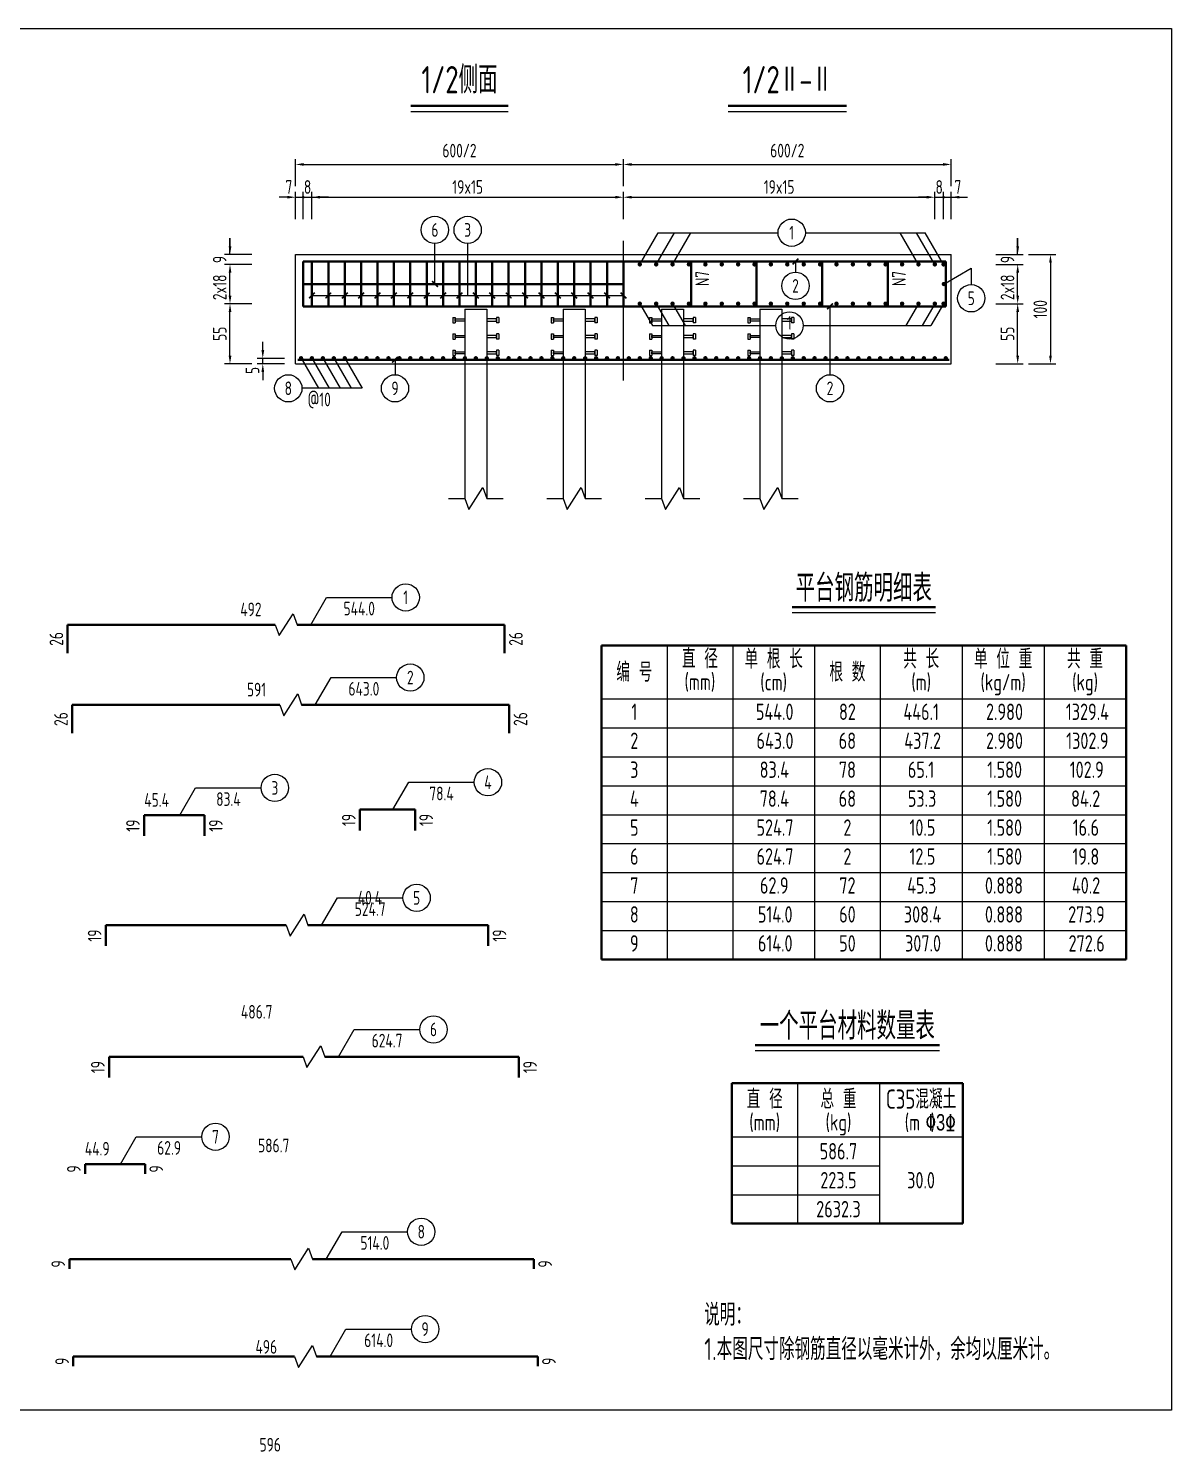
# Model space of a CAD drawing. Header units: millimetres. Extents: x -2430464 to 225692, y -180 to 1805330.
# Drawn here: x -639436 to -628976, y 765790 to 778819 of the extents above; entities that cross this region are included whole.
import ezdxf
from ezdxf.enums import TextEntityAlignment as Align

# ---------------------------------------------------------------- set-up
doc = ezdxf.new("R2010")
doc.units = ezdxf.units.MM
doc.header["$LTSCALE"] = 1000
doc.linetypes.add('ACAD_ISO04W100', pattern=[30, 24, -3, 0, -3])
doc.layers.get('0').update_dxf_attribs({"linetype": 'CONTINUOUS'})
doc.layers.get('DEFPOINTS').update_dxf_attribs({"linetype": 'CONTINUOUS'})
for name, color, linetype, lineweight in [('工作线', 1, 'CONTINUOUS', 35), ('文字', 7, 'CONTINUOUS', 15), ('构造', 7, 'CONTINUOUS', 20), ('标注', 3, 'CONTINUOUS', 15), ('淡显', 8, 'CONTINUOUS', 13), ('结构细线', 7, 'CONTINUOUS', 18), ('轴线', 6, 'ACAD_ISO04W100', 13), ('钢筋', 1, 'CONTINUOUS', 35)]:
    doc.layers.add(name, color=color, linetype=linetype, lineweight=lineweight)
doc.styles.add('标注', font='tssdeng.shx', dxfattribs={"width": 0.75, "bigfont": '002.shx'})
doc.styles.add('标题', font='tssdeng.shx', dxfattribs={"width": 0.75, "height": 5, "bigfont": '002.shx'})
doc.styles.add('注释', font='tssdeng.shx', dxfattribs={"width": 0.75, "height": 3.5, "bigfont": '002.shx'})
doc.styles.add('特殊字符替换', font='THFont_E.shx', dxfattribs={"width": 0.75, "height": 3, "bigfont": 'THFont.shx'})
doc.styles.add('表头', font='tssdeng.shx', dxfattribs={"width": 0.75, "height": 3.5, "bigfont": '002.shx'})
doc.styles.add('表正', font='tssdeng.shx', dxfattribs={"width": 0.75, "height": 3, "bigfont": '002.shx'})
doc.dimstyles.new('DimStyle50', dxfattribs={"dimtxt": 125, "dimasz": 75, "dimexe": 50, "dimexo": 50, "dimgap": 31.25, "dimtad": 1, "dimdec": 1, "dimlfac": 0.1, "dimdsep": 46, "dimtxsty": '标注', "dimcen": 0, "dimclrd": 256, "dimclre": 256, "dimclrt": 256, "dimadec": 1, "dimazin": 2, "dimtfac": 1, "dimtdec": 1, "dimtmove": 2, "dimatfit": 3, "dimfxl": 0, "dimtolj": 1, "dimtzin": 0, "dimlwd": -1, "dimlwe": -1, "dimarcsym": 0})

# ---------------------------------------------------------------- blocks, each defined once
blk = doc.blocks.new('*D298')
at = {"layer": 'DEFPOINTS', "color": 0, "transparency": 16777216}
for p in [(-637292, 775799), (-636992, 775799), (-636992, 775749)]:
    blk.add_point(p, dxfattribs=at)
at = {"layer": '标注', "transparency": 16777216}
for p, q in [((-637292, 775874), (-637292, 775949)), ((-637092, 775799), (-637342, 775799)), ((-637092, 775749), (-637342, 775749)), ((-637292, 775749), (-637292, 775799)), ((-637292, 775674), (-637292, 775599))]:
    blk.add_line(p, q, dxfattribs=at)
for points in [[(-637304, 775874), (-637279, 775874), (-637292, 775799)], [(-637304, 775674), (-637279, 775674), (-637292, 775749)]]:
    blk.add_solid(points, dxfattribs=at)
at = {"layer": '标注', "transparency": 16777216, "insert": (-637386, 775688), "char_height": 125, "attachment_point": 5, "rotation": 90, "style": '标注'}
blk.add_mtext('\\A1;5', dxfattribs=at)
blk = doc.blocks.new('Dot_User')
blk.add_line((0, 0), (-1, 0))
at = {"layer": '标注', "const_width": 0.1653, "flags": 128}
blk.add_lwpolyline([(-0.08265, 0, 1), (0.08265, 0, 1)], format="xyb", close=True, dxfattribs=at)
blk = doc.blocks.new('*D283')
at = {"layer": 'DEFPOINTS', "color": 0, "transparency": 16777216}
for p in [(-636922, 777274), (-636992, 776974), (-636922, 776974)]:
    blk.add_point(p, dxfattribs=at)
at = {"layer": '标注', "transparency": 16777216}
for p, q in [((-636992, 777074), (-636992, 777324)), ((-636922, 777074), (-636922, 777324)), ((-637067, 777274), (-637142, 777274)), ((-636992, 777274), (-636922, 777274)), ((-636847, 777274), (-636772, 777274))]:
    blk.add_line(p, q, dxfattribs=at)
blk.add_solid([(-637067, 777287), (-637067, 777262), (-636992, 777274)], dxfattribs=at)
at = {"layer": '标注', "transparency": 16777216, "xscale": 75, "yscale": 75, "zscale": 75, "rotation": 180}
blk.add_blockref('Dot_User', (-636922, 777274), dxfattribs=at)
at = {"layer": '标注', "transparency": 16777216, "insert": (-637053, 777368), "char_height": 125, "attachment_point": 5, "style": '标注'}
blk.add_mtext('\\A1;7', dxfattribs=at)
blk = doc.blocks.new('*D284')
at = {"layer": 'DEFPOINTS', "color": 0, "transparency": 16777216}
for p in [(-636842, 777274), (-636922, 776974), (-636842, 776974)]:
    blk.add_point(p, dxfattribs=at)
at = {"layer": '标注', "transparency": 16777216}
for p, q in [((-636922, 777074), (-636922, 777324)), ((-636842, 777074), (-636842, 777324)), ((-636842, 777274), (-636692, 777274)), ((-636692, 777274), (-636767, 777274))]:
    blk.add_line(p, q, dxfattribs=at)
blk.add_solid([(-636767, 777287), (-636767, 777262), (-636842, 777274)], dxfattribs=at)
at = {"layer": '标注', "transparency": 16777216, "insert": (-636882, 777368), "char_height": 125, "attachment_point": 5, "style": '标注'}
blk.add_mtext('\\A1;8', dxfattribs=at)
blk = doc.blocks.new('*D285')
at = {"layer": 'DEFPOINTS', "color": 0, "transparency": 16777216}
for p in [(-633992, 777274), (-636842, 776974), (-633992, 776974)]:
    blk.add_point(p, dxfattribs=at)
at = {"layer": '标注', "transparency": 16777216}
for p, q in [((-636842, 777074), (-636842, 777324)), ((-633992, 777074), (-633992, 777324)), ((-636767, 777274), (-634067, 777274))]:
    blk.add_line(p, q, dxfattribs=at)
for points in [[(-636767, 777287), (-636767, 777262), (-636842, 777274)], [(-634067, 777287), (-634067, 777262), (-633992, 777274)]]:
    blk.add_solid(points, dxfattribs=at)
at = {"layer": '标注', "transparency": 16777216, "insert": (-635417, 777368), "char_height": 125, "attachment_point": 5, "style": '标注'}
blk.add_mtext('\\A1;19x15', dxfattribs=at)
blk = doc.blocks.new('*D286')
at = {"layer": 'DEFPOINTS', "color": 0, "transparency": 16777216}
for p in [(-631142, 777274), (-633992, 776974), (-631142, 776974)]:
    blk.add_point(p, dxfattribs=at)
at = {"layer": '标注', "transparency": 16777216}
for p, q in [((-633992, 777074), (-633992, 777324)), ((-631142, 777074), (-631142, 777324)), ((-633917, 777274), (-631217, 777274))]:
    blk.add_line(p, q, dxfattribs=at)
for points in [[(-633917, 777287), (-633917, 777262), (-633992, 777274)], [(-631217, 777287), (-631217, 777262), (-631142, 777274)]]:
    blk.add_solid(points, dxfattribs=at)
at = {"layer": '标注', "transparency": 16777216, "insert": (-632567, 777368), "char_height": 125, "attachment_point": 5, "style": '标注'}
blk.add_mtext('\\A1;19x15', dxfattribs=at)
blk = doc.blocks.new('*D287')
at = {"layer": 'DEFPOINTS', "color": 0, "transparency": 16777216}
for p in [(-631062, 777274), (-631142, 776974), (-631062, 776974)]:
    blk.add_point(p, dxfattribs=at)
at = {"layer": '标注', "transparency": 16777216}
for p, q in [((-631142, 777074), (-631142, 777324)), ((-631062, 777074), (-631062, 777324)), ((-631217, 777274), (-631292, 777274)), ((-631142, 777274), (-631062, 777274)), ((-630987, 777274), (-630912, 777274))]:
    blk.add_line(p, q, dxfattribs=at)
blk.add_solid([(-631217, 777287), (-631217, 777262), (-631142, 777274)], dxfattribs=at)
at = {"layer": '标注', "transparency": 16777216, "xscale": 75, "yscale": 75, "zscale": 75, "rotation": 180}
blk.add_blockref('Dot_User', (-631062, 777274), dxfattribs=at)
at = {"layer": '标注', "transparency": 16777216, "insert": (-631102, 777368), "char_height": 125, "attachment_point": 5, "style": '标注'}
blk.add_mtext('\\A1;8', dxfattribs=at)
blk = doc.blocks.new('*D288')
at = {"layer": 'DEFPOINTS', "color": 0, "transparency": 16777216}
for p in [(-630992, 777274), (-631062, 776974), (-630992, 776974)]:
    blk.add_point(p, dxfattribs=at)
at = {"layer": '标注', "transparency": 16777216}
for p, q in [((-631062, 777074), (-631062, 777324)), ((-630992, 777074), (-630992, 777324)), ((-630917, 777274), (-630842, 777274))]:
    blk.add_line(p, q, dxfattribs=at)
blk.add_solid([(-630917, 777287), (-630917, 777262), (-630992, 777274)], dxfattribs=at)
at = {"layer": '标注', "transparency": 16777216, "insert": (-630931, 777368), "char_height": 125, "attachment_point": 5, "style": '标注'}
blk.add_mtext('\\A1;7', dxfattribs=at)
blk = doc.blocks.new('*D289')
at = {"layer": 'DEFPOINTS', "color": 0, "transparency": 16777216}
for p in [(-633992, 777574), (-636992, 777274), (-633992, 777274)]:
    blk.add_point(p, dxfattribs=at)
at = {"layer": '标注', "transparency": 16777216}
for p, q in [((-636992, 777374), (-636992, 777624)), ((-636917, 777574), (-634067, 777574)), ((-633992, 777374), (-633992, 777624))]:
    blk.add_line(p, q, dxfattribs=at)
for points in [[(-636917, 777587), (-636917, 777562), (-636992, 777574)], [(-634067, 777587), (-634067, 777562), (-633992, 777574)]]:
    blk.add_solid(points, dxfattribs=at)
at = {"layer": '标注', "transparency": 16777216, "insert": (-635492, 777701), "char_height": 125, "attachment_point": 5, "style": '标注'}
blk.add_mtext('\\A1;600/2', dxfattribs=at)
blk = doc.blocks.new('*D290')
at = {"layer": 'DEFPOINTS', "color": 0, "transparency": 16777216}
for p in [(-630992, 777574), (-633992, 777274), (-630992, 777274)]:
    blk.add_point(p, dxfattribs=at)
at = {"layer": '标注', "transparency": 16777216}
for p, q in [((-633992, 777374), (-633992, 777624)), ((-633917, 777574), (-631067, 777574)), ((-630992, 777374), (-630992, 777624))]:
    blk.add_line(p, q, dxfattribs=at)
for points in [[(-633917, 777587), (-633917, 777562), (-633992, 777574)], [(-631067, 777587), (-631067, 777562), (-630992, 777574)]]:
    blk.add_solid(points, dxfattribs=at)
at = {"layer": '标注', "transparency": 16777216, "insert": (-632492, 777701), "char_height": 125, "attachment_point": 5, "style": '标注'}
blk.add_mtext('\\A1;600/2', dxfattribs=at)
blk = doc.blocks.new('*D291')
at = {"layer": 'DEFPOINTS', "color": 0, "transparency": 16777216}
for p in [(-630684, 776299), (-630384, 776299), (-630684, 775749)]:
    blk.add_point(p, dxfattribs=at)
at = {"layer": '标注', "transparency": 16777216}
for p, q in [((-630584, 776299), (-630334, 776299)), ((-630384, 775824), (-630384, 776224)), ((-630584, 775749), (-630334, 775749))]:
    blk.add_line(p, q, dxfattribs=at)
for points in [[(-630396, 776224), (-630371, 776224), (-630384, 776299)], [(-630396, 775824), (-630371, 775824), (-630384, 775749)]]:
    blk.add_solid(points, dxfattribs=at)
at = {"layer": '标注', "transparency": 16777216, "insert": (-630477, 776024), "char_height": 125, "attachment_point": 5, "rotation": 90, "style": '标注'}
blk.add_mtext('\\A1;55', dxfattribs=at)
blk = doc.blocks.new('*D292')
at = {"layer": 'DEFPOINTS', "color": 0, "transparency": 16777216}
for p in [(-630684, 776659), (-630384, 776659), (-630684, 776299)]:
    blk.add_point(p, dxfattribs=at)
at = {"layer": '标注', "transparency": 16777216}
for p, q in [((-630584, 776659), (-630334, 776659)), ((-630384, 776374), (-630384, 776584)), ((-630584, 776299), (-630334, 776299))]:
    blk.add_line(p, q, dxfattribs=at)
for points in [[(-630396, 776584), (-630371, 776584), (-630384, 776659)], [(-630396, 776374), (-630371, 776374), (-630384, 776299)]]:
    blk.add_solid(points, dxfattribs=at)
at = {"layer": '标注', "transparency": 16777216, "insert": (-630477, 776449), "char_height": 125, "attachment_point": 5, "rotation": 90, "style": '标注'}
blk.add_mtext('\\A1;2x18', dxfattribs=at)
blk = doc.blocks.new('*D293')
at = {"layer": 'DEFPOINTS', "color": 0, "transparency": 16777216}
for p in [(-630684, 776749), (-630684, 776659), (-630384, 776749)]:
    blk.add_point(p, dxfattribs=at)
at = {"layer": '标注', "transparency": 16777216}
for p, q in [((-630384, 776899), (-630384, 776824)), ((-630384, 776749), (-630384, 776899)), ((-630584, 776749), (-630334, 776749)), ((-630584, 776659), (-630334, 776659))]:
    blk.add_line(p, q, dxfattribs=at)
blk.add_solid([(-630396, 776824), (-630371, 776824), (-630384, 776749)], dxfattribs=at)
at = {"layer": '标注', "transparency": 16777216, "insert": (-630477, 776704), "char_height": 125, "attachment_point": 5, "rotation": 90, "style": '标注'}
blk.add_mtext('\\A1;9', dxfattribs=at)
blk = doc.blocks.new('*D294')
at = {"layer": 'DEFPOINTS', "color": 0, "transparency": 16777216}
for p in [(-630384, 776749), (-630384, 775749), (-630084, 775749)]:
    blk.add_point(p, dxfattribs=at)
at = {"layer": '标注', "transparency": 16777216}
for p, q in [((-630284, 776749), (-630034, 776749)), ((-630084, 776674), (-630084, 775824)), ((-630284, 775749), (-630034, 775749))]:
    blk.add_line(p, q, dxfattribs=at)
for points in [[(-630096, 776674), (-630071, 776674), (-630084, 776749)], [(-630096, 775824), (-630071, 775824), (-630084, 775749)]]:
    blk.add_solid(points, dxfattribs=at)
at = {"layer": '标注', "transparency": 16777216, "insert": (-630177, 776249), "char_height": 125, "attachment_point": 5, "rotation": 90, "style": '标注'}
blk.add_mtext('\\A1;100', dxfattribs=at)
blk = doc.blocks.new('*D295')
at = {"layer": 'DEFPOINTS', "color": 0, "transparency": 16777216}
for p in [(-637592, 776299), (-637292, 776299), (-637292, 775749)]:
    blk.add_point(p, dxfattribs=at)
at = {"layer": '标注', "transparency": 16777216}
for p, q in [((-637392, 776299), (-637642, 776299)), ((-637592, 775824), (-637592, 776224)), ((-637392, 775749), (-637642, 775749))]:
    blk.add_line(p, q, dxfattribs=at)
for points in [[(-637604, 776224), (-637579, 776224), (-637592, 776299)], [(-637604, 775824), (-637579, 775824), (-637592, 775749)]]:
    blk.add_solid(points, dxfattribs=at)
at = {"layer": '标注', "transparency": 16777216, "insert": (-637686, 776024), "char_height": 125, "attachment_point": 5, "rotation": 90, "style": '标注'}
blk.add_mtext('\\A1;55', dxfattribs=at)
blk = doc.blocks.new('*D296')
at = {"layer": 'DEFPOINTS', "color": 0, "transparency": 16777216}
for p in [(-637592, 776659), (-637292, 776659), (-637292, 776299)]:
    blk.add_point(p, dxfattribs=at)
at = {"layer": '标注', "transparency": 16777216}
for p, q in [((-637392, 776659), (-637642, 776659)), ((-637592, 776374), (-637592, 776584)), ((-637392, 776299), (-637642, 776299))]:
    blk.add_line(p, q, dxfattribs=at)
for points in [[(-637604, 776584), (-637579, 776584), (-637592, 776659)], [(-637604, 776374), (-637579, 776374), (-637592, 776299)]]:
    blk.add_solid(points, dxfattribs=at)
at = {"layer": '标注', "transparency": 16777216, "insert": (-637686, 776449), "char_height": 125, "attachment_point": 5, "rotation": 90, "style": '标注'}
blk.add_mtext('\\A1;2x18', dxfattribs=at)
blk = doc.blocks.new('*D297')
at = {"layer": 'DEFPOINTS', "color": 0, "transparency": 16777216}
for p in [(-637592, 776749), (-637292, 776749), (-637292, 776659)]:
    blk.add_point(p, dxfattribs=at)
at = {"layer": '标注', "transparency": 16777216}
for p, q in [((-637592, 776899), (-637592, 776824)), ((-637592, 776749), (-637592, 776899)), ((-637392, 776749), (-637642, 776749)), ((-637392, 776659), (-637642, 776659))]:
    blk.add_line(p, q, dxfattribs=at)
blk.add_solid([(-637604, 776824), (-637579, 776824), (-637592, 776749)], dxfattribs=at)
at = {"layer": '标注', "transparency": 16777216, "insert": (-637686, 776704), "char_height": 125, "attachment_point": 5, "rotation": 90, "style": '标注'}
blk.add_mtext('\\A1;9', dxfattribs=at)
blk = doc.blocks.new('1234retgfd')
at = {"layer": '淡显'}
for p, q in [((34853, -1819), (34853, -1869)), ((34853, -1819), (34873, -1819)), ((34873, -1819), (34873, -1869)), ((34963, -1744), (34963, -3477)), ((34963, -1744), (35163, -1744)), ((35163, -1744), (35163, -3477)), ((35253, -1819), (35253, -1869)), ((35273, -1819), (35253, -1819)), ((35273, -1819), (35273, -1869)), ((34853, -1869), (34873, -1869)), ((35273, -1869), (35253, -1869)), ((34853, -1969), (34853, -2019)), ((34853, -1969), (34873, -1969)), ((34853, -2019), (34873, -2019)), ((34873, -1969), (34873, -2019)), ((35253, -1969), (35253, -2019)), ((35273, -1969), (35253, -1969)), ((35273, -2019), (35253, -2019)), ((35273, -1969), (35273, -2019)), ((34853, -2119), (34853, -2169)), ((34853, -2119), (34873, -2119)), ((34853, -2169), (34873, -2169)), ((34873, -2119), (34873, -2169)), ((35253, -2119), (35253, -2169)), ((35273, -2119), (35253, -2119)), ((35273, -2169), (35253, -2169)), ((35273, -2119), (35273, -2169))]:
    blk.add_line(p, q, dxfattribs=at)
for points in [[(34963, -1834), (34963, -1854), (34873, -1854), (34873, -1834), (34963, -1834)], [(35163, -1834), (35163, -1854), (35253, -1854), (35253, -1834), (35163, -1834)], [(34963, -1984), (34963, -2004), (34873, -2004), (34873, -1984), (34963, -1984)], [(35163, -1984), (35163, -2004), (35253, -2004), (35253, -1984), (35163, -1984)], [(34963, -2134), (34963, -2154), (34873, -2154), (34873, -2134), (34963, -2134)], [(35163, -2134), (35163, -2154), (35253, -2154), (35253, -2134), (35163, -2134)], [(34813, -3477), (34963, -3477), (35000, -3577), (35127, -3377), (35163, -3477), (35313, -3477)]]:
    blk.add_lwpolyline(points, dxfattribs=at)

msp = doc.modelspace()

# ---------------------------------------------------------------- linework, layer by layer
at = {"layer": '工作线'}
for p, q in [((-635938.58, 778110.07), (-635045.31, 778110.07)), ((-633032.33, 778110.07), (-631951.56, 778110.07)), ((-632448.2, 773521.03), (-631135.7, 773521.03)), ((-634191.95, 773171.03), (-629391.95, 773171.03)), ((-634191.95, 773171.03), (-634191.95, 770296.03)), ((-629391.95, 773171.03), (-629391.95, 770296.03)), ((-634191.95, 770296.03), (-629391.95, 770296.03)), ((-632786.81, 769512.04), (-631099.31, 769512.04)), ((-632998.9, 769162.04), (-630887.22, 769162.04)), ((-632998.9, 769162.04), (-632998.9, 767877.04)), ((-630887.22, 769162.04), (-630887.22, 767877.04)), ((-632998.9, 767877.04), (-630887.22, 767877.04))]:
    msp.add_line(p, q, dxfattribs=at)
at = {"layer": '文字'}
for p, q in [((-635938.58, 778060.07), (-635045.31, 778060.07)), ((-633032.33, 778060.07), (-631951.56, 778060.07)), ((-632448.2, 773471.03), (-631135.7, 773471.03)), ((-632786.81, 769462.04), (-631099.31, 769462.04))]:
    msp.add_line(p, q, dxfattribs=at)
at = {"layer": '构造'}
for p, q in [((-636991.95, 776749.5), (-630991.95, 776749.5)), ((-636991.95, 775749.5), (-636991.95, 776749.5)), ((-630991.95, 775749.5), (-630991.95, 776749.5)), ((-636991.95, 775749.5), (-630991.95, 775749.5))]:
    msp.add_line(p, q, dxfattribs=at)
at = {"layer": '标注'}
for p, q in [((-633841.95, 776659.5), (-633674.52, 776949.5)), ((-633691.95, 776659.5), (-633524.52, 776949.5)), ((-633674.52, 776949.5), (-632576.95, 776949.5)), ((-633541.95, 776659.5), (-633374.52, 776949.5)), ((-632326.95, 776949.5), (-631229.38, 776949.5)), ((-631291.95, 776659.5), (-631459.38, 776949.5)), ((-631141.95, 776659.5), (-631309.38, 776949.5)), ((-631061.95, 776659.5), (-631229.38, 776949.5)), ((-635716.95, 776479.5), (-635716.95, 776849.5)), ((-635716.95, 776849.5), (-635716.95, 776849.5)), ((-635416.95, 776374.5), (-635416.95, 776849.5)), ((-632416.95, 776684.6), (-632416.95, 776587.18)), ((-632416.95, 776659.6), (-632416.95, 776659.6)), ((-631058.6, 776479.5), (-630808.6, 776623.84)), ((-630808.6, 776623.84), (-630808.6, 776473.84)), ((-636841.95, 776374.5), (-633991.95, 776374.5)), ((-633841.95, 776299.5), (-633726.48, 776099.5)), ((-633691.95, 776299.5), (-633576.48, 776099.5)), ((-633541.95, 776299.5), (-633426.48, 776099.5)), ((-632101.32, 776274.4), (-632101.32, 775649.5)), ((-631291.95, 776299.5), (-631407.42, 776099.5)), ((-631141.95, 776299.5), (-631257.42, 776099.5)), ((-631061.95, 776299.5), (-631177.42, 776099.5)), ((-633726.48, 776099.5), (-632597.45, 776099.5)), ((-632347.45, 776099.5), (-631177.42, 776099.5)), ((-636941.95, 775799.5), (-636783.18, 775524.5)), ((-636841.95, 775799.5), (-636683.18, 775524.5)), ((-636741.95, 775799.5), (-636583.18, 775524.5)), ((-636641.95, 775799.5), (-636483.18, 775524.5)), ((-636541.95, 775799.5), (-636383.18, 775524.5)), ((-636081.95, 775785.6), (-636081.95, 775649.5)), ((-636081.95, 775649.5), (-636081.95, 775649.5)), ((-632101.32, 775649.5), (-632101.32, 775649.5)), ((-636383.18, 775524.5), (-636933.18, 775524.5)), ((-636853.52, 773360.48), (-636709.18, 773610.48)), ((-636709.18, 773610.48), (-636109.18, 773610.48)), ((-633591.95, 773171.03), (-633591.95, 770296.03)), ((-632991.95, 773171.03), (-632991.95, 770296.03)), ((-632241.95, 773171.03), (-632241.95, 770296.03)), ((-631641.95, 773171.03), (-631641.95, 770296.03)), ((-630891.95, 773171.03), (-630891.95, 770296.03)), ((-630141.95, 773171.03), (-630141.95, 770296.03)), ((-636811.21, 772626.27), (-636666.87, 772876.27)), ((-636666.87, 772876.27), (-636066.87, 772876.27)), ((-634191.95, 772681.03), (-629391.95, 772681.03)), ((-634191.95, 772416.03), (-629391.95, 772416.03)), ((-634191.95, 772151.03), (-629391.95, 772151.03)), ((-638050.62, 771616.1), (-637906.28, 771866.1)), ((-637906.28, 771866.1), (-637306.28, 771866.1)), ((-636100.67, 771667.72), (-635956.33, 771917.72)), ((-635956.33, 771917.72), (-635356.33, 771917.72)), ((-634191.95, 771886.03), (-629391.95, 771886.03)), ((-634191.95, 771621.03), (-629391.95, 771621.03)), ((-634191.95, 771356.03), (-629391.95, 771356.03)), ((-634191.95, 771091.03), (-629391.95, 771091.03)), ((-636753.29, 770609.39), (-636608.95, 770859.39)), ((-636608.95, 770859.39), (-636008.95, 770859.39)), ((-634191.95, 770826.03), (-629391.95, 770826.03)), ((-634191.95, 770561.03), (-629391.95, 770561.03)), ((-636598.76, 769405.1), (-636454.42, 769655.1)), ((-636454.42, 769655.1), (-635854.42, 769655.1)), ((-632398.9, 769162.04), (-632398.9, 767877.04)), ((-631648.9, 769162.04), (-631648.9, 767877.04)), ((-638593.54, 768422.81), (-638449.2, 768672.81)), ((-638449.2, 768672.81), (-637849.2, 768672.81)), ((-632998.9, 768672.04), (-630887.22, 768672.04)), ((-632998.9, 768407.04), (-631648.9, 768407.04)), ((-632998.9, 768142.04), (-631648.9, 768142.04)), ((-636710.92, 767553.02), (-636566.58, 767803.02)), ((-636566.58, 767803.02), (-635966.58, 767803.02)), ((-636675.71, 766661.31), (-636531.37, 766911.31)), ((-636531.37, 766911.31), (-635931.37, 766911.31))]:
    msp.add_line(p, q, dxfattribs=at)
at = {"layer": '标注', "const_width": 15, "flags": 128}
for points in [[(-632390.43, 776711.11), (-632443.47, 776658.08)], [(-636868.47, 776347.98), (-636815.43, 776401.01)], [(-636718.47, 776347.98), (-636665.43, 776401.01)], [(-636568.47, 776347.98), (-636515.43, 776401.01)], [(-636418.47, 776347.98), (-636365.43, 776401.01)], [(-636268.47, 776347.98), (-636215.43, 776401.01)], [(-636118.47, 776347.98), (-636065.43, 776401.01)], [(-635968.47, 776347.98), (-635915.43, 776401.01)], [(-635818.47, 776347.98), (-635765.43, 776401.01)], [(-635690.43, 776452.98), (-635743.47, 776506.01)], [(-635668.47, 776347.98), (-635615.43, 776401.01)], [(-635518.47, 776347.98), (-635465.43, 776401.01)], [(-635315.43, 776347.98), (-635368.47, 776401.01)], [(-635165.43, 776347.98), (-635218.47, 776401.01)], [(-635015.43, 776347.98), (-635068.47, 776401.01)], [(-634865.43, 776347.98), (-634918.47, 776401.01)], [(-634715.43, 776347.98), (-634768.47, 776401.01)], [(-634565.43, 776347.98), (-634618.47, 776401.01)], [(-634415.43, 776347.98), (-634468.47, 776401.01)], [(-634265.43, 776347.98), (-634318.47, 776401.01)], [(-634115.43, 776347.98), (-634168.47, 776401.01)], [(-633965.43, 776347.98), (-634018.47, 776401.01)], [(-632074.8, 776300.91), (-632127.83, 776247.88)], [(-636055.43, 775812.11), (-636108.47, 775759.08)]]:
    msp.add_lwpolyline(points, dxfattribs=at)
at = {"layer": '标注', "flags": 128}
for points in [[(-637178.52, 773360.48), (-637178.52, 773360.48), (-637142.12, 773260.48), (-637014.92, 773460.48), (-636978.52, 773360.48), (-636978.52, 773360.48)], [(-637136.21, 772626.27), (-637136.21, 772626.27), (-637099.81, 772526.27), (-636972.61, 772726.27), (-636936.21, 772626.27), (-636936.21, 772626.27)], [(-637078.29, 770609.39), (-637078.29, 770609.39), (-637041.89, 770509.39), (-636914.69, 770709.39), (-636878.29, 770609.39), (-636878.29, 770609.39)], [(-636923.76, 769405.1), (-636923.76, 769405.1), (-636887.36, 769305.1), (-636760.16, 769505.1), (-636723.76, 769405.1), (-636723.76, 769405.1)], [(-637035.92, 767553.02), (-637035.92, 767553.02), (-636999.52, 767453.02), (-636872.32, 767653.02), (-636835.92, 767553.02), (-636835.92, 767553.02)], [(-637000.71, 766661.31), (-637000.71, 766661.31), (-636964.32, 766561.31), (-636837.11, 766761.31), (-636800.71, 766661.31), (-636800.71, 766661.31)]]:
    msp.add_lwpolyline(points, dxfattribs=at)
at = {"layer": '标注'}
for centre in [(-635716.95, 776974.5), (-635416.95, 776974.5), (-632451.95, 776949.5), (-632416.95, 776462.18), (-630808.6, 776348.84), (-632472.45, 776099.5), (-637058.18, 775524.5), (-636081.95, 775524.5), (-632101.32, 775524.5), (-635984.18, 773610.48), (-635941.87, 772876.27), (-637181.28, 771866.1), (-635231.33, 771917.72), (-635883.95, 770859.39), (-635729.42, 769655.1), (-637724.2, 768672.81), (-635841.58, 767803.02), (-635806.37, 766911.31)]:
    msp.add_circle(centre, 125, dxfattribs=at)
at = {"layer": '结构细线'}
msp.add_lwpolyline([(-648226.01, 778819.22), (-628976.01, 778819.22), (-628976.01, 766169.22), (-648226.01, 766169.22), (-648226.01, 778819.22)], dxfattribs=at)
at = {"layer": '轴线', "ltscale": 9.80315}
msp.add_line((-633991.95, 775596.72), (-633991.95, 776874.5), dxfattribs=at)
at = {"layer": '钢筋'}
for p, q in [((-636921.95, 776684.6), (-636921.95, 776274.4)), ((-636921.95, 776684.6), (-631040.2, 776684.6)), ((-636841.95, 776684.6), (-636841.95, 776274.4)), ((-636691.95, 776684.6), (-636691.95, 776274.4)), ((-636541.95, 776684.6), (-636541.95, 776274.4)), ((-636391.95, 776684.6), (-636391.95, 776274.4)), ((-636241.95, 776684.6), (-636241.95, 776274.4)), ((-636091.95, 776684.6), (-636091.95, 776274.4)), ((-635941.95, 776684.6), (-635941.95, 776274.4)), ((-635791.95, 776684.6), (-635791.95, 776274.4)), ((-635641.95, 776684.6), (-635641.95, 776274.4)), ((-635491.95, 776684.6), (-635491.95, 776274.4)), ((-635341.95, 776684.6), (-635341.95, 776274.4)), ((-635191.95, 776684.6), (-635191.95, 776274.4)), ((-635041.95, 776684.6), (-635041.95, 776274.4)), ((-634891.95, 776684.6), (-634891.95, 776274.4)), ((-634741.95, 776684.6), (-634741.95, 776274.4)), ((-634591.95, 776684.6), (-634591.95, 776274.4)), ((-634441.95, 776684.6), (-634441.95, 776274.4)), ((-634291.95, 776684.6), (-634291.95, 776274.4)), ((-634141.95, 776684.6), (-634141.95, 776274.4)), ((-633991.95, 776684.6), (-633991.95, 776274.4)), ((-633372.45, 776274.4), (-633372.45, 776684.6)), ((-632772.45, 776274.4), (-632772.45, 776684.6)), ((-632172.45, 776274.4), (-632172.45, 776684.6)), ((-631572.45, 776274.4), (-631572.45, 776684.6)), ((-631040.2, 776684.6), (-631040.2, 776274.4)), ((-636921.95, 776479.5), (-633991.95, 776479.5)), ((-636921.95, 776274.4), (-631040.2, 776274.4)), ((-636971.95, 775785.6), (-633491.95, 775785.6)), ((-633491.95, 775785.6), (-631011.95, 775785.6)), ((-639078.52, 773360.48), (-637178.52, 773360.48)), ((-639078.52, 773360.48), (-639078.52, 773100.48)), ((-636978.52, 773360.48), (-635078.52, 773360.48)), ((-635078.52, 773360.48), (-635078.52, 773100.48)), ((-639036.21, 772626.27), (-637136.21, 772626.27)), ((-639036.21, 772626.27), (-639036.21, 772366.27)), ((-636936.21, 772626.27), (-635036.21, 772626.27)), ((-635036.21, 772626.27), (-635036.21, 772366.27)), ((-638377.47, 771616.1), (-637823.77, 771616.1)), ((-638377.47, 771616.1), (-638377.47, 771426.1)), ((-637823.77, 771616.1), (-637823.77, 771426.1)), ((-636402.42, 771667.72), (-635898.92, 771667.72)), ((-636402.42, 771667.72), (-636402.42, 771477.72)), ((-635898.92, 771667.72), (-635898.92, 771477.72)), ((-638728.29, 770609.39), (-637078.29, 770609.39)), ((-638728.29, 770609.39), (-638728.29, 770419.39)), ((-636878.29, 770609.39), (-635228.29, 770609.39)), ((-635228.29, 770609.39), (-635228.29, 770419.39)), ((-638698.76, 769405.1), (-636923.76, 769405.1)), ((-638698.76, 769405.1), (-638698.76, 769215.1)), ((-636723.76, 769405.1), (-634948.76, 769405.1)), ((-634948.76, 769405.1), (-634948.76, 769215.1)), ((-638918.14, 768422.81), (-638368.94, 768422.81)), ((-638918.14, 768422.81), (-638918.14, 768332.81)), ((-638368.94, 768422.81), (-638368.94, 768332.81)), ((-639060.92, 767553.02), (-637035.92, 767553.02)), ((-639060.92, 767553.02), (-639060.92, 767463.02)), ((-636835.92, 767553.02), (-634810.92, 767553.02)), ((-634810.92, 767553.02), (-634810.92, 767463.02)), ((-639025.71, 766661.31), (-637000.71, 766661.31)), ((-639025.71, 766661.31), (-639025.71, 766571.31)), ((-636800.71, 766661.31), (-634775.71, 766661.31)), ((-634775.71, 766661.31), (-634775.71, 766571.31))]:
    msp.add_line(p, q, dxfattribs=at)
at = {"layer": '钢筋', "const_width": 20, "flags": 128}
for points in [[(-633851.95, 776659.5, 1), (-633831.95, 776659.5, 1)], [(-633701.95, 776659.5, 1), (-633681.95, 776659.5, 1)], [(-633551.95, 776659.5, 1), (-633531.95, 776659.5, 1)], [(-633401.95, 776659.5, 1), (-633381.95, 776659.5, 1)], [(-633251.95, 776659.5, 1), (-633231.95, 776659.5, 1)], [(-633101.95, 776659.5, 1), (-633081.95, 776659.5, 1)], [(-632951.95, 776659.5, 1), (-632931.95, 776659.5, 1)], [(-632801.95, 776659.5, 1), (-632781.95, 776659.5, 1)], [(-632651.95, 776659.5, 1), (-632631.95, 776659.5, 1)], [(-632501.95, 776659.5, 1), (-632481.95, 776659.5, 1)], [(-632351.95, 776659.5, 1), (-632331.95, 776659.5, 1)], [(-632201.95, 776659.5, 1), (-632181.95, 776659.5, 1)], [(-632051.95, 776659.5, 1), (-632031.95, 776659.5, 1)], [(-631901.95, 776659.5, 1), (-631881.95, 776659.5, 1)], [(-631751.95, 776659.5, 1), (-631731.95, 776659.5, 1)], [(-631601.95, 776659.5, 1), (-631581.95, 776659.5, 1)], [(-631451.95, 776659.5, 1), (-631431.95, 776659.5, 1)], [(-631301.95, 776659.5, 1), (-631281.95, 776659.5, 1)], [(-631151.95, 776659.5, 1), (-631131.95, 776659.5, 1)], [(-631071.95, 776659.5, 1), (-631051.95, 776659.5, 1)], [(-631068.6, 776479.5, 1), (-631048.6, 776479.5, 1)], [(-633851.95, 776299.5, 1), (-633831.95, 776299.5, 1)], [(-633701.95, 776299.5, 1), (-633681.95, 776299.5, 1)], [(-633551.95, 776299.5, 1), (-633531.95, 776299.5, 1)], [(-633401.95, 776299.5, 1), (-633381.95, 776299.5, 1)], [(-633251.95, 776299.5, 1), (-633231.95, 776299.5, 1)], [(-633101.95, 776299.5, 1), (-633081.95, 776299.5, 1)], [(-632951.95, 776299.5, 1), (-632931.95, 776299.5, 1)], [(-632801.95, 776299.5, 1), (-632781.95, 776299.5, 1)], [(-632651.95, 776299.5, 1), (-632631.95, 776299.5, 1)], [(-632501.95, 776299.5, 1), (-632481.95, 776299.5, 1)], [(-632351.95, 776299.5, 1), (-632331.95, 776299.5, 1)], [(-632201.95, 776299.5, 1), (-632181.95, 776299.5, 1)], [(-632051.95, 776299.5, 1), (-632031.95, 776299.5, 1)], [(-631901.95, 776299.5, 1), (-631881.95, 776299.5, 1)], [(-631751.95, 776299.5, 1), (-631731.95, 776299.5, 1)], [(-631601.95, 776299.5, 1), (-631581.95, 776299.5, 1)], [(-631451.95, 776299.5, 1), (-631431.95, 776299.5, 1)], [(-631301.95, 776299.5, 1), (-631281.95, 776299.5, 1)], [(-631151.95, 776299.5, 1), (-631131.95, 776299.5, 1)], [(-631071.95, 776299.5, 1), (-631051.95, 776299.5, 1)], [(-636951.95, 775799.5, 1), (-636931.95, 775799.5, 1)], [(-636851.95, 775799.5, 1), (-636831.95, 775799.5, 1)], [(-636751.95, 775799.5, 1), (-636731.95, 775799.5, 1)], [(-636651.95, 775799.5, 1), (-636631.95, 775799.5, 1)], [(-636551.95, 775799.5, 1), (-636531.95, 775799.5, 1)], [(-636451.95, 775799.5, 1), (-636431.95, 775799.5, 1)], [(-636351.95, 775799.5, 1), (-636331.95, 775799.5, 1)], [(-636251.95, 775799.5, 1), (-636231.95, 775799.5, 1)], [(-636151.95, 775799.5, 1), (-636131.95, 775799.5, 1)], [(-636051.95, 775799.5, 1), (-636031.95, 775799.5, 1)], [(-635951.95, 775799.5, 1), (-635931.95, 775799.5, 1)], [(-635851.95, 775799.5, 1), (-635831.95, 775799.5, 1)], [(-635751.95, 775799.5, 1), (-635731.95, 775799.5, 1)], [(-635651.95, 775799.5, 1), (-635631.95, 775799.5, 1)], [(-635551.95, 775799.5, 1), (-635531.95, 775799.5, 1)], [(-635451.95, 775799.5, 1), (-635431.95, 775799.5, 1)], [(-635351.95, 775799.5, 1), (-635331.95, 775799.5, 1)], [(-635251.95, 775799.5, 1), (-635231.95, 775799.5, 1)], [(-635151.95, 775799.5, 1), (-635131.95, 775799.5, 1)], [(-635051.95, 775799.5, 1), (-635031.95, 775799.5, 1)], [(-634951.95, 775799.5, 1), (-634931.95, 775799.5, 1)], [(-634851.95, 775799.5, 1), (-634831.95, 775799.5, 1)], [(-634751.95, 775799.5, 1), (-634731.95, 775799.5, 1)], [(-634651.95, 775799.5, 1), (-634631.95, 775799.5, 1)], [(-634551.95, 775799.5, 1), (-634531.95, 775799.5, 1)], [(-634451.95, 775799.5, 1), (-634431.95, 775799.5, 1)], [(-634351.95, 775799.5, 1), (-634331.95, 775799.5, 1)], [(-634251.95, 775799.5, 1), (-634231.95, 775799.5, 1)], [(-634151.95, 775799.5, 1), (-634131.95, 775799.5, 1)], [(-634051.95, 775799.5, 1), (-634031.95, 775799.5, 1)], [(-633951.95, 775799.5, 1), (-633931.95, 775799.5, 1)], [(-633851.95, 775799.5, 1), (-633831.95, 775799.5, 1)], [(-633751.95, 775799.5, 1), (-633731.95, 775799.5, 1)], [(-633651.95, 775799.5, 1), (-633631.95, 775799.5, 1)], [(-633551.95, 775799.5, 1), (-633531.95, 775799.5, 1)], [(-633451.95, 775799.5, 1), (-633431.95, 775799.5, 1)], [(-633351.95, 775799.5, 1), (-633331.95, 775799.5, 1)], [(-633251.95, 775799.5, 1), (-633231.95, 775799.5, 1)], [(-633151.95, 775799.5, 1), (-633131.95, 775799.5, 1)], [(-633051.95, 775799.5, 1), (-633031.95, 775799.5, 1)], [(-632951.95, 775799.5, 1), (-632931.95, 775799.5, 1)], [(-632851.95, 775799.5, 1), (-632831.95, 775799.5, 1)], [(-632751.95, 775799.5, 1), (-632731.95, 775799.5, 1)], [(-632651.95, 775799.5, 1), (-632631.95, 775799.5, 1)], [(-632551.95, 775799.5, 1), (-632531.95, 775799.5, 1)], [(-632451.95, 775799.5, 1), (-632431.95, 775799.5, 1)], [(-632351.95, 775799.5, 1), (-632331.95, 775799.5, 1)], [(-632251.95, 775799.5, 1), (-632231.95, 775799.5, 1)], [(-632151.95, 775799.5, 1), (-632131.95, 775799.5, 1)], [(-632051.95, 775799.5, 1), (-632031.95, 775799.5, 1)], [(-631951.95, 775799.5, 1), (-631931.95, 775799.5, 1)], [(-631851.95, 775799.5, 1), (-631831.95, 775799.5, 1)], [(-631751.95, 775799.5, 1), (-631731.95, 775799.5, 1)], [(-631651.95, 775799.5, 1), (-631631.95, 775799.5, 1)], [(-631551.95, 775799.5, 1), (-631531.95, 775799.5, 1)], [(-631451.95, 775799.5, 1), (-631431.95, 775799.5, 1)], [(-631351.95, 775799.5, 1), (-631331.95, 775799.5, 1)], [(-631251.95, 775799.5, 1), (-631231.95, 775799.5, 1)], [(-631151.95, 775799.5, 1), (-631131.95, 775799.5, 1)], [(-631051.95, 775799.5, 1), (-631031.95, 775799.5, 1)]]:
    msp.add_lwpolyline(points, format="xyb", close=True, dxfattribs=at)

# ---------------------------------------------------------------- block references
at = {"layer": '结构细线'}
for p in [(-670405.28, 777993.38), (-669505.28, 777993.38), (-668605.28, 777993.38), (-667705.28, 777993.38)]:
    msp.add_blockref('1234retgfd', p, dxfattribs=at)

# ---------------------------------------------------------------- texts
at = {"layer": '文字', "style": '标题', "width": 0.75}
for s, p in [('1/2侧面', (-635491.95, 778150.07)), ('1/2Ⅱ-Ⅱ', (-632491.95, 778150.07))]:
    msp.add_text(s, height=250, dxfattribs=at).set_placement(p, align=Align.BOTTOM_CENTER)
at = {"layer": '文字', "width": 0.75}
for s, height, style, p in [('平台钢筋明细表', 250, '标题', (-631791.95, 773696.03)), ('直 径', 175, '表头', (-633291.95, 773049.67)), ('单 根 长', 175, '表头', (-632616.95, 773046.22)), ('共 长', 175, '表头', (-631266.95, 773046.91)), ('单 位 重', 175, '表头', (-630516.95, 773046.22)), ('共 重', 175, '表头', (-629766.95, 773046.91)), ('编 号', 175, '表头', (-633891.95, 772926.03)), ('根 数', 175, '表头', (-631941.95, 772926.03)), ('(mm)', 150, '表正', (-633291.95, 772837.17)), ('(cm)', 150, '表正', (-632616.95, 772833.72)), ('(m)', 150, '表正', (-631266.95, 772834.41)), ('(kg/m)', 150, '表正', (-630516.95, 772833.72)), ('(kg)', 150, '表正', (-629766.95, 772834.41)), ('一个平台材料数量表', 250, '标题', (-631943.06, 769687.04)), ('直 径', 175, '表头', (-632698.9, 769017.04)), ('总 重', 175, '表头', (-632023.9, 769017.04)), ('C35混凝土', 175, '表头', (-631268.06, 769017.04)), ('(mm)', 150, '表正', (-632698.9, 768804.54)), ('(kg)', 150, '表正', (-632023.9, 768804.54))]:
    msp.add_text(s, height=height, dxfattribs=dict(at, style=style)).set_placement(p, align=Align.MIDDLE_CENTER)
for s, style, p in [('(m', '表正', (-631417.65, 768729.54)), ('%%1303%%131', '特殊字符替换', (-631227.26, 768729.54)), (')', '表正', (-631179.05, 768729.54))]:
    msp.add_text(s, height=150, dxfattribs=dict(at, style=style)).set_placement(p)
at = {"layer": '文字', "style": '注释', "width": 0.75}
for s, p in [('说明：', (-633252.19, 767142.98)), ('1.本图尺寸除钢筋直径以毫米计外，余均以厘米计。', (-633252.19, 766828.69))]:
    msp.add_text(s, height=200, dxfattribs=at).set_placement(p, align=Align.TOP_LEFT)
at = {"layer": '标注', "width": 0.75}
for s, height, style, p in [('6', 125, '标注', (-635716.95, 776974.5)), ('3', 125, '标注', (-635416.95, 776974.5)), ('1', 125, '标注', (-632451.95, 776949.5)), ('2', 125, '标注', (-632416.95, 776462.18)), ('5', 125, '标注', (-630808.6, 776348.84)), ('1', 125, '标注', (-632472.45, 776123.54)), ('8', 125, '标注', (-637058.18, 775524.5)), ('@10', 125, '标注', (-636775, 775422)), ('9', 125, '标注', (-636081.95, 775524.5)), ('2', 125, '标注', (-632101.32, 775524.5)), ('1', 125, '标注', (-635984.18, 773610.48)), ('544.0', 125, '标注', (-636409.18, 773507.98)), ('2', 125, '标注', (-635941.87, 772876.27)), ('643.0', 125, '标注', (-636366.87, 772773.77)), ('1', 150, '表正', (-633891.95, 772562.95)), ('82', 150, '表正', (-631941.95, 772562.95)), ('2', 150, '表正', (-633891.95, 772297.95)), ('68', 150, '表正', (-631941.95, 772297.95)), ('3', 150, '表正', (-633891.95, 772032.95)), ('78', 150, '表正', (-631941.95, 772032.95)), ('4', 125, '标注', (-635231.33, 771917.72)), ('83.4', 125, '标注', (-637606.28, 771763.6)), ('3', 125, '标注', (-637181.28, 771866.1)), ('78.4', 125, '标注', (-635656.33, 771815.22)), ('4', 150, '表正', (-633891.95, 771767.95)), ('68', 150, '表正', (-631941.95, 771767.95)), ('5', 150, '表正', (-633891.95, 771502.95)), ('2', 150, '表正', (-631941.95, 771502.95)), ('6', 150, '表正', (-633891.95, 771237.95)), ('2', 150, '表正', (-631941.95, 771237.95)), ('7', 150, '表正', (-633891.95, 770972.95)), ('72', 150, '表正', (-631941.95, 770972.95)), ('5', 125, '标注', (-635883.95, 770859.39)), ('524.7', 125, '标注', (-636308.95, 770756.89)), ('8', 150, '表正', (-633891.95, 770707.95)), ('60', 150, '表正', (-631941.95, 770707.95)), ('9', 150, '表正', (-633891.95, 770442.95)), ('50', 150, '表正', (-631941.95, 770442.95)), ('624.7', 125, '标注', (-636154.42, 769552.6)), ('6', 125, '标注', (-635729.42, 769655.1)), ('7', 125, '标注', (-637724.2, 768672.81)), ('62.9', 125, '标注', (-638149.2, 768570.31)), ('586.7', 150, '表正', (-632023.9, 768539.54)), ('223.5', 150, '表正', (-632023.9, 768274.54)), ('30.0', 150, '表正', (-631268.06, 768274.54)), ('2632.3', 150, '表正', (-632023.9, 768009.54)), ('8', 125, '标注', (-635841.58, 767803.02)), ('514.0', 125, '标注', (-636266.58, 767700.52)), ('9', 125, '标注', (-635806.37, 766911.31)), ('614.0', 125, '标注', (-636231.37, 766808.81))]:
    msp.add_text(s, height=height, dxfattribs=dict(at, style=style)).set_placement(p, align=Align.MIDDLE_CENTER)
at = {"layer": '标注', "style": '标注', "width": 0.75}
for p in [(-633332.45, 776529.5), (-631532.45, 776529.5)]:
    msp.add_text('N7', height=125, rotation=90, dxfattribs=at).set_placement(p, align=Align.TOP_CENTER)
for s, p in [('492', (-637303.52, 773400.48)), ('591', (-637261.21, 772666.27)), ('45.4', (-638150.62, 771656.1)), ('40.4', (-636200.67, 770761.46)), ('486.7', (-637203.29, 769716.46)), ('44.9', (-638693.54, 768462.81)), ('586.7', (-637048.76, 768492.46)), ('496', (-637160.92, 766648.96)), ('596', (-637125.71, 765752.96))]:
    msp.add_text(s, height=125, dxfattribs=at).set_placement(p, align=Align.BOTTOM_RIGHT)
for s, p in [('26', (-639181.02, 773230.48)), ('26', (-634976.02, 773230.48)), ('26', (-639138.71, 772496.27)), ('26', (-634933.71, 772496.27)), ('19', (-638479.97, 771521.1)), ('19', (-637721.27, 771521.1)), ('19', (-636504.92, 771572.72)), ('19', (-635796.42, 771572.72)), ('19', (-638830.79, 770514.39)), ('19', (-635125.79, 770514.39)), ('19', (-638801.26, 769310.1)), ('19', (-634846.26, 769310.1)), ('9', (-639020.64, 768377.81)), ('9', (-638266.44, 768377.81)), ('9', (-639163.42, 767508.02)), ('9', (-634708.42, 767508.02)), ('9', (-639128.21, 766616.31)), ('9', (-634673.21, 766616.31))]:
    msp.add_text(s, height=125, rotation=90, dxfattribs=at).set_placement(p, align=Align.MIDDLE_CENTER)
at = {"layer": '标注', "style": '表正', "width": 0.75}
for s, p in [('544.0', (-632435.22, 772562.95)), ('446.1', (-631104.69, 772562.95)), ('2.980', (-630335.22, 772562.95)), ('1329.4', (-629548.44, 772562.95)), ('643.0', (-632435.22, 772297.95)), ('437.2', (-631085.22, 772297.95)), ('2.980', (-630335.22, 772297.95)), ('1302.9', (-629552.76, 772297.95)), ('83.4', (-632476.32, 772032.95)), ('65.1', (-631147.96, 772032.95)), ('1.580', (-630343.87, 772032.95)), ('102.9', (-629596.03, 772032.95)), ('78.4', (-632476.32, 771767.95)), ('53.3', (-631128.48, 771767.95)), ('1.580', (-630343.87, 771767.95)), ('84.2', (-629628.48, 771767.95)), ('524.7', (-632435.22, 771502.95)), ('10.5', (-631137.14, 771502.95)), ('1.580', (-630343.87, 771502.95)), ('16.6', (-629639.3, 771502.95)), ('624.7', (-632435.22, 771237.95)), ('12.5', (-631137.14, 771237.95)), ('1.580', (-630343.87, 771237.95)), ('19.8', (-629637.14, 771237.95)), ('62.9', (-632480.65, 770972.95)), ('45.3', (-631128.48, 770972.95)), ('0.888', (-630335.22, 770972.95)), ('40.2', (-629628.48, 770972.95)), ('514.0', (-632443.87, 770707.95)), ('308.4', (-631083.05, 770707.95)), ('0.888', (-630335.22, 770707.95)), ('273.9', (-629587.38, 770707.95)), ('614.0', (-632443.87, 770442.95)), ('307.0', (-631085.22, 770442.95)), ('0.888', (-630335.22, 770442.95)), ('272.6', (-629587.38, 770442.95))]:
    msp.add_text(s, height=150, dxfattribs=at).set_placement(p, align=Align.MIDDLE_RIGHT)

# ---------------------------------------------------------------- dimensions: what is measured, and where the dimension line sits
at = {"layer": '标注'}
for base, p1, p2, text, picture, middle in [((-633991.95, 777574.5), (-636991.95, 777274.5), (-633991.95, 777274.5), '600/2', '*D289', (-635491.95, 777700.99)), ((-630991.95, 777574.5), (-633991.95, 777274.5), (-630991.95, 777274.5), '600/2', '*D290', (-632491.95, 777700.99)), ((-633991.95, 777274.5), (-636841.95, 776974.5), (-633991.95, 776974.5), '19x15', '*D285', (-635416.95, 777368.25)), ((-631141.95, 777274.5), (-633991.95, 776974.5), (-631141.95, 776974.5), '19x15', '*D286', (-632566.95, 777368.25))]:
    dim = msp.add_linear_dim(base=base, p1=p1, p2=p2, text=text, dimstyle='DimStyle50', dxfattribs=at)
    dim.commit()
    dim.dimension.update_dxf_attribs({"geometry": picture, "text_midpoint": middle})
for base, p1, p2, text, override, picture, middle in [((-636921.95, 777274.5), (-636991.95, 776974.5), (-636921.95, 776974.5), '7', {"dimblk2": 'Dot_User', "dimsah": 1}, '*D283', (-637053.01, 777368.25)), ((-636841.95, 777274.5), (-636921.95, 776974.5), (-636841.95, 776974.5), '8', {"dimblk1": 'Dot_User', "dimsah": 1, "dimsd1": 1}, '*D284', (-636881.95, 777368.25)), ((-631061.95, 777274.5), (-631141.95, 776974.5), (-631061.95, 776974.5), '8', {"dimblk2": 'Dot_User', "dimsah": 1}, '*D287', (-631101.95, 777368.25)), ((-630991.95, 777274.5), (-631061.95, 776974.5), (-630991.95, 776974.5), '7', {"dimblk1": 'Dot_User', "dimsah": 1, "dimsd1": 1}, '*D288', (-630930.89, 777368.25))]:
    dim = msp.add_linear_dim(base=base, p1=p1, p2=p2, text=text, dimstyle='DimStyle50', override=override, dxfattribs=at)
    dim.commit()
    dim.dimension.update_dxf_attribs({"geometry": picture, "text_midpoint": middle, "dimtype": 160})
for base, p1, p2, picture, middle in [((-637591.95, 776749.5), (-637291.95, 776659.5), (-637291.95, 776749.5), '*D297', (-637685.7, 776704.5)), ((-630383.6, 776749.5), (-630683.6, 776659.5), (-630683.6, 776749.5), '*D293', (-630477.35, 776704.5))]:
    dim = msp.add_linear_dim(base=base, p1=p1, p2=p2, angle=90, dimstyle='DimStyle50', override={"dimblk1": 'Dot_User', "dimsah": 1, "dimsd1": 1}, dxfattribs=at)
    dim.commit()
    dim.dimension.update_dxf_attribs({"geometry": picture, "text_midpoint": middle, "dimtype": 160})
for base, p1, p2, picture, middle in [((-637591.95, 776659.5), (-637291.95, 776299.5), (-637291.95, 776659.5), '*D296', (-637685.7, 776449.5)), ((-630383.6, 776659.5), (-630683.6, 776299.5), (-630683.6, 776659.5), '*D292', (-630477.35, 776449.5))]:
    dim = msp.add_linear_dim(base=base, p1=p1, p2=p2, angle=90, text='2x18', dimstyle='DimStyle50', dxfattribs=at)
    dim.commit()
    dim.dimension.update_dxf_attribs({"geometry": picture, "text_midpoint": middle, "dimtype": 160})
for base, p1, p2, picture, middle in [((-630083.6, 775749.5), (-630383.6, 776749.5), (-630383.6, 775749.5), '*D294', (-630177.35, 776249.5)), ((-637591.95, 776299.5), (-637291.95, 775749.5), (-637291.95, 776299.5), '*D295', (-637685.7, 776024.5)), ((-630383.6, 776299.5), (-630683.6, 775749.5), (-630683.6, 776299.5), '*D291', (-630477.35, 776024.5))]:
    dim = msp.add_linear_dim(base=base, p1=p1, p2=p2, angle=90, dimstyle='DimStyle50', dxfattribs=at)
    dim.commit()
    dim.dimension.update_dxf_attribs({"geometry": picture, "text_midpoint": middle})
dim = msp.add_linear_dim(base=(-637291.95, 775799.5), p1=(-636991.95, 775749.5), p2=(-636991.95, 775799.5), angle=90, dimstyle='DimStyle50', dxfattribs=at)
dim.commit()
dim.dimension.update_dxf_attribs({"geometry": '*D298', "text_midpoint": (-637385.7, 775688.44), "dimtype": 160})

doc.saveas('drawing.dxf')
